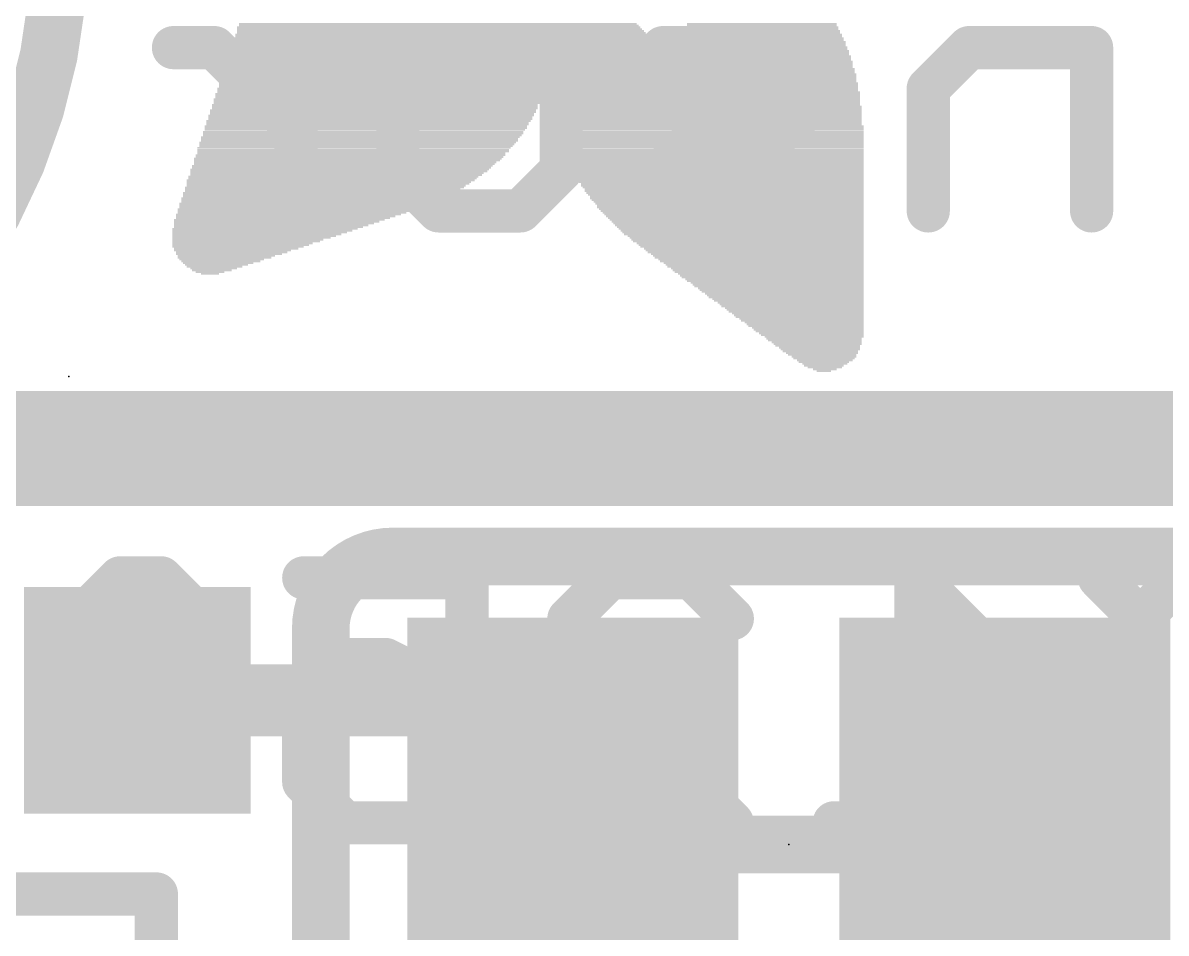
# Model space of a CAD drawing. Extents: x 0 to 25.4, y 0 to 17.8.
# Drawn here: x 4.41 to 8.443, y 11.752 to 14.964 of the extents above; entities that cross this region are included whole.
import ezdxf

# ---------------------------------------------------------------- set-up
doc = ezdxf.new("R2010")
doc.units = 0
for name, color, linetype in [('1', 12, 'CONTINUOUS'), ('21', 40, 'CONTINUOUS'), ('22', 6, 'CONTINUOUS'), ('23', 40, 'CONTINUOUS')]:
    doc.layers.add(name, color=color, linetype=linetype)

# ---------------------------------------------------------------- blocks, each defined once
blk = doc.blocks.new('RECT')
blk.add_solid([(-0.5, -0.5), (0.5, -0.5), (-0.5, 0.5), (0.5, 0.5)])

msp = doc.modelspace()

# ---------------------------------------------------------------- linework, layer by layer
at = {"layer": '1'}
for points, const_width in [([(4.203, 13.462), (10.365, 13.462)], 0.4064), ([(4.814, 12.573), (5.842, 12.573)], 0.254), ([(5.842, 12.573), (6.35, 12.065)], 0.254), ([(7.874, 11.04), (7.874, 12.065)], 0.254)]:
    msp.add_lwpolyline(points, dxfattribs=dict(at, const_width=const_width))
at = {"layer": '1', "const_width": 0.127}
for points in [[(4.814, 12.6365, 1), (4.814, 12.5095)], [(5.8869, 12.6179, 1), (5.7971, 12.5281)], [(5.842, 12.5095, 1), (5.842, 12.6365)], [(7.9375, 12.065, 1), (7.8105, 12.065)], [(6.3051, 12.0201, 1), (6.3949, 12.1099)]]:
    msp.add_lwpolyline(points, format="xyb", dxfattribs=at)
at = {"layer": '21'}
for points, const_width in [([(2.54, 13.24, 1), (2.54, 17.24, 1), (2.54, 13.24)], 0.2032), ([(5.715, 13.081, 0.4142), (5.461, 12.827)], 0.2032), ([(5.715, 13.1318, 1), (5.715, 13.0302)], 0.1016), ([(5.715, 13.0302, 1), (5.715, 13.1318)], 0.1016), ([(8.763, 12.827, 0.4142), (8.509, 13.081)], 0.2032), ([(8.509, 13.1318, 1), (8.509, 13.0302)], 0.1016), ([(5.5118, 12.827, 1), (5.4102, 12.827)], 0.1016), ([(5.4102, 12.827, 1), (5.5118, 12.827)], 0.1016), ([(4.9191, 11.89, 1), (4.8429, 11.89)], 0.0762), ([(4.881, 11.8519, 1), (4.881, 11.9281)], 0.0762)]:
    msp.add_lwpolyline(points, format="xyb", dxfattribs=dict(at, const_width=const_width))
for points, const_width in [([(5.715, 13.081), (8.509, 13.081)], 0.2032), ([(5.461, 11.303), (5.461, 12.827)], 0.2032), ([(2.281, 11.89), (4.881, 11.89)], 0.1524), ([(4.881, 11.89), (4.881, 10.79)], 0.1524)]:
    msp.add_lwpolyline(points, dxfattribs=dict(at, const_width=const_width))
at = {"layer": '22', "const_width": 0.1524}
for points in [[(5.0854, 14.8764), (4.9414, 14.8764)], [(5.3735, 14.5883), (5.0854, 14.8764)], [(5.3735, 14.3002), (5.3735, 14.8764)], [(5.7328, 14.7324), (5.8769, 14.8764)], [(5.8769, 14.8764), (6.165, 14.8764)], [(6.165, 14.8764), (6.3091, 14.7324)], [(7.1005, 14.8764), (6.6684, 14.8764)], [(7.2446, 14.7324), (7.1005, 14.8764)], [(7.7479, 14.8764), (7.6039, 14.7324)], [(8.1801, 14.8764), (7.7479, 14.8764)], [(8.1801, 14.3002), (8.1801, 14.8764)], [(5.7328, 14.4443), (5.7328, 14.7324)], [(6.3091, 14.7324), (6.3091, 14.4443)], [(7.1005, 14.5883), (7.2446, 14.7324)], [(7.6039, 14.7324), (7.6039, 14.3002)], [(6.6684, 14.4443), (6.8124, 14.5883)], [(6.8124, 14.5883), (7.1005, 14.5883)], [(5.8769, 14.3002), (5.7328, 14.4443)], [(6.3091, 14.4443), (6.165, 14.3002)], [(6.8124, 14.3002), (6.6684, 14.4443)], [(6.165, 14.3002), (5.8769, 14.3002)], [(7.2446, 14.3002), (6.8124, 14.3002)], [(8.6396, 13.1496), (8.3515, 12.8615)], [(4.7535, 13.0055), (4.6094, 12.8615)], [(4.8975, 13.0055), (4.7535, 13.0055)], [(5.0416, 12.8615), (4.8975, 13.0055)], [(5.4009, 13.0055), (5.9771, 13.0055)], [(5.9771, 13.0055), (5.9771, 12.5734)], [(6.3364, 12.8615), (6.4804, 13.0055)], [(6.4804, 13.0055), (6.7686, 13.0055)], [(6.7686, 13.0055), (6.9126, 12.8615)], [(7.8481, 12.7174), (7.56, 13.0055)], [(7.56, 13.0055), (7.56, 12.1412)], [(8.3515, 12.8615), (8.2074, 13.0055)], [(4.6094, 12.8615), (4.6094, 12.7174)], [(5.0416, 12.7174), (5.0416, 12.8615)], [(6.3364, 12.7174), (6.3364, 12.8615)], [(4.6094, 12.7174), (4.7535, 12.5734)], [(4.8975, 12.5734), (5.0416, 12.7174)], [(5.5449, 12.7174), (5.4009, 12.5734)], [(5.689, 12.7174), (5.5449, 12.7174)], [(5.9771, 12.5734), (5.689, 12.7174)], [(6.9126, 12.1412), (6.3364, 12.7174)], [(4.7535, 12.5734), (4.8975, 12.5734)], [(5.4009, 12.5734), (5.4009, 12.2853)], [(5.4009, 12.2853), (5.5449, 12.1412)], [(5.833, 12.1412), (5.9771, 12.2853)], [(5.5449, 12.1412), (5.833, 12.1412)], [(6.3364, 12.1412), (6.9126, 12.1412)], [(7.8481, 12.1412), (7.2719, 12.1412)]]:
    msp.add_lwpolyline(points, dxfattribs=at)
at = {"layer": '22', "const_width": 0.0762}
for points in [[(4.9414, 14.9145, 1), (4.9414, 14.8383)], [(5.1124, 14.9034, 1), (5.0585, 14.8495)], [(5.0854, 14.8383, 1), (5.0854, 14.9145)], [(5.4116, 14.8764, 1), (5.3354, 14.8764)], [(5.8769, 14.9145, 1), (5.8769, 14.8383)], [(5.9038, 14.8495, 1), (5.8499, 14.9034)], [(6.1919, 14.9034, 1), (6.1381, 14.8495)], [(6.165, 14.8383, 1), (6.165, 14.9145)], [(6.6684, 14.9145, 1), (6.6684, 14.8383)], [(7.1275, 14.9034, 1), (7.0736, 14.8495)], [(7.1005, 14.8383, 1), (7.1005, 14.9145)], [(7.7479, 14.9145, 1), (7.7479, 14.8383)], [(7.7749, 14.8495, 1), (7.721, 14.9034)], [(8.2182, 14.8764, 1), (8.142, 14.8764)], [(8.1801, 14.8383, 1), (8.1801, 14.9145)], [(5.7709, 14.7324, 1), (5.6947, 14.7324)], [(6.3472, 14.7324, 1), (6.271, 14.7324)], [(7.2715, 14.7054, 1), (7.2176, 14.7593)], [(7.642, 14.7324, 1), (7.5658, 14.7324)], [(5.7059, 14.7593, 1), (5.7598, 14.7054)], [(6.2821, 14.7054, 1), (6.336, 14.7593)], [(7.2176, 14.7054, 1), (7.2715, 14.7593)], [(7.5769, 14.7593, 1), (7.6308, 14.7054)], [(5.3466, 14.5614, 1), (5.4005, 14.6153)], [(6.8124, 14.6264, 1), (6.8124, 14.5502)], [(6.8394, 14.5614, 1), (6.7855, 14.6153)], [(7.0736, 14.6153, 1), (7.1275, 14.5614)], [(7.1005, 14.5502, 1), (7.1005, 14.6264)], [(5.7598, 14.4712, 1), (5.7059, 14.4173)], [(6.336, 14.4173, 1), (6.2821, 14.4712)], [(6.6953, 14.4712, 1), (6.6414, 14.4173)], [(5.6947, 14.4443, 1), (5.7709, 14.4443)], [(6.271, 14.4443, 1), (6.3472, 14.4443)], [(6.6414, 14.4712, 1), (6.6953, 14.4173)], [(5.8769, 14.3383, 1), (5.8769, 14.2621)], [(5.8499, 14.2733, 1), (5.9038, 14.3271)], [(6.1381, 14.3271, 1), (6.1919, 14.2733)], [(6.165, 14.2621, 1), (6.165, 14.3383)], [(6.8124, 14.3383, 1), (6.8124, 14.2621)], [(6.7855, 14.2733, 1), (6.8394, 14.3271)], [(7.2446, 14.2621, 1), (7.2446, 14.3383)], [(5.3354, 14.3002, 1), (5.4116, 14.3002)], [(7.5658, 14.3002, 1), (7.642, 14.3002)], [(8.142, 14.3002, 1), (8.2182, 14.3002)], [(4.7535, 13.0436, 1), (4.7535, 12.9674)], [(4.7804, 12.9786, 1), (4.7265, 13.0325)], [(4.9245, 13.0325, 1), (4.8706, 12.9786)], [(4.8975, 12.9674, 1), (4.8975, 13.0436)], [(5.4009, 13.0436, 1), (5.4009, 12.9674)], [(6.0152, 13.0055, 1), (5.939, 13.0055)], [(5.9771, 12.9674, 1), (5.9771, 13.0436)], [(6.4804, 13.0436, 1), (6.4804, 12.9674)], [(6.5074, 12.9786, 1), (6.4535, 13.0325)], [(6.7955, 13.0325, 1), (6.7416, 12.9786)], [(6.7686, 12.9674, 1), (6.7686, 13.0436)], [(7.587, 13.0325, 1), (7.5331, 12.9786)], [(7.5981, 13.0055, 1), (7.5219, 13.0055)], [(8.2344, 13.0325, 1), (8.1805, 12.9786)], [(4.6475, 12.8615, 1), (4.5713, 12.8615)], [(4.5825, 12.8884, 1), (4.6364, 12.8345)], [(5.0797, 12.8615, 1), (5.0035, 12.8615)], [(5.0146, 12.8345, 1), (5.0685, 12.8884)], [(6.3094, 12.8884, 1), (6.3633, 12.8345)], [(6.3745, 12.8615, 1), (6.2983, 12.8615)], [(6.8857, 12.8345, 1), (6.9396, 12.8884)], [(8.3245, 12.8884, 1), (8.3784, 12.8345)], [(8.3245, 12.8345, 1), (8.3784, 12.8884)], [(4.6364, 12.7444, 1), (4.5825, 12.6905)], [(5.0685, 12.6905, 1), (5.0146, 12.7444)], [(5.5449, 12.7555, 1), (5.5449, 12.6793)], [(5.5719, 12.6905, 1), (5.518, 12.7444)], [(5.706, 12.7515, 1), (5.6719, 12.6833)], [(5.689, 12.6793, 1), (5.689, 12.7555)], [(6.3633, 12.7444, 1), (6.3094, 12.6905)], [(4.5713, 12.7174, 1), (4.6475, 12.7174)], [(5.0035, 12.7174, 1), (5.0797, 12.7174)], [(6.2983, 12.7174, 1), (6.3745, 12.7174)], [(7.8212, 12.6905, 1), (7.8751, 12.7444)], [(4.7535, 12.6115, 1), (4.7535, 12.5353)], [(4.7265, 12.5464, 1), (4.7804, 12.6003)], [(4.8706, 12.6003, 1), (4.9245, 12.5464)], [(4.8975, 12.5353, 1), (4.8975, 12.6115)], [(5.3739, 12.6003, 1), (5.4278, 12.5464)], [(5.439, 12.5734, 1), (5.3628, 12.5734)], [(5.9601, 12.5393, 1), (5.9941, 12.6074)], [(5.939, 12.5734, 1), (6.0152, 12.5734)], [(5.4278, 12.3122, 1), (5.3739, 12.2583)], [(6.004, 12.2583, 1), (5.9502, 12.3122)], [(5.3628, 12.2853, 1), (5.439, 12.2853)], [(5.5449, 12.1793, 1), (5.5449, 12.1031)], [(5.518, 12.1143, 1), (5.5719, 12.1681)], [(5.8061, 12.1681, 1), (5.86, 12.1143)], [(5.833, 12.1031, 1), (5.833, 12.1793)], [(6.3364, 12.1793, 1), (6.3364, 12.1031)], [(6.8857, 12.1143, 1), (6.9396, 12.1681)], [(6.9126, 12.1031, 1), (6.9126, 12.1793)], [(7.2719, 12.1793, 1), (7.2719, 12.1031)], [(7.5219, 12.1412, 1), (7.5981, 12.1412)], [(7.8481, 12.1031, 1), (7.8481, 12.1793)]]:
    msp.add_lwpolyline(points, format="xyb", dxfattribs=at)
at = {"layer": '23'}
for p in [(4.572, 13.716), (7.112, 12.065)]:
    msp.add_point(p, dxfattribs=at)

# ---------------------------------------------------------------- block references
at = {"layer": '1'}
for p, xscale, yscale, rotation in [((4.814, 12.573), 0.8, 0.8, 90), ((7.112, 12.065), 0.635, 0.2032, 180)]:
    msp.add_blockref('RECT', p, dxfattribs=dict(at, xscale=xscale, yscale=yscale, rotation=rotation))
at = {"layer": '1', "xscale": 1.1684, "yscale": 1.6002}
for p in [(6.35, 12.065), (7.874, 12.065)]:
    msp.add_blockref('RECT', p, dxfattribs=at)
at = {"layer": '21'}
for p, xscale, yscale in [((5.8738, 14.9606), 1.4033, 0.0064), ((7.0168, 14.9606), 0.5271, 0.0064), ((5.8864, 14.9225), 1.4541, 0.0064), ((5.8769, 14.9479), 1.4224, 0.0064), ((5.8801, 14.9416), 1.4288, 0.0063), ((5.8864, 14.9289), 1.4415, 0.0063), ((5.8833, 14.9352), 1.4351, 0.0064), ((5.8769, 14.9543), 1.4097, 0.0063), ((7.0231, 14.9225), 0.5524, 0.0064), ((7.02, 14.9289), 0.5461, 0.0063), ((7.0168, 14.9543), 0.5271, 0.0063), ((7.0199, 14.9479), 0.5334, 0.0064), ((7.0199, 14.9416), 0.5334, 0.0063), ((7.0231, 14.9352), 0.5398, 0.0064), ((5.9119, 14.8844), 1.5303, 0.0064), ((5.8896, 14.9098), 1.4732, 0.0064), ((5.9055, 14.8908), 1.505, 0.0063), ((5.896, 14.9035), 1.4859, 0.0063), ((5.8992, 14.8971), 1.4923, 0.0064), ((5.8897, 14.9162), 1.4605, 0.0063), ((7.0136, 14.8844), 0.5969, 0.0064), ((7.0199, 14.8908), 0.5842, 0.0063), ((7.0231, 14.8971), 0.5778, 0.0064), ((7.0231, 14.9098), 0.5652, 0.0064), ((7.0231, 14.9035), 0.5652, 0.0063), ((7.0231, 14.9162), 0.5524, 0.0063), ((6.2326, 14.8463), 2.1971, 0.0064), ((6.2326, 14.8399), 2.1971, 0.0063), ((6.2325, 14.8654), 2.1844, 0.0063), ((6.2325, 14.859), 2.1844, 0.0064), ((6.2325, 14.8527), 2.1844, 0.0063), ((6.2326, 14.878), 2.1717, 0.0063), ((6.2326, 14.8717), 2.1717, 0.0064), ((5.6959, 14.8082), 1.1493, 0.0064), ((5.6959, 14.8018), 1.1493, 0.0063), ((5.7023, 14.8273), 1.1494, 0.0063), ((5.7023, 14.8209), 1.1494, 0.0064), ((5.6991, 14.8146), 1.143, 0.0063), ((6.2326, 14.8336), 2.1971, 0.0064), ((6.8104, 14.8273), 1.0541, 0.0063), ((6.8104, 14.8209), 1.0541, 0.0064), ((6.8104, 14.8146), 1.0541, 0.0063), ((6.8104, 14.8082), 1.0541, 0.0064), ((6.8136, 14.8018), 1.0605, 0.0063), ((5.6833, 14.7701), 1.1493, 0.0064), ((5.6833, 14.7637), 1.1493, 0.0063), ((5.6833, 14.7574), 1.1493, 0.0064), ((5.6896, 14.7892), 1.1494, 0.0063), ((5.6896, 14.7828), 1.1494, 0.0064), ((5.6896, 14.7765), 1.1494, 0.0063), ((5.6928, 14.7955), 1.143, 0.0064), ((6.8136, 14.7637), 1.0731, 0.0063), ((6.8136, 14.7574), 1.0731, 0.0064), ((6.8167, 14.7828), 1.0668, 0.0064), ((6.8167, 14.7765), 1.0668, 0.0063), ((6.8167, 14.7701), 1.0668, 0.0064), ((6.8136, 14.7955), 1.0605, 0.0064), ((6.8136, 14.7892), 1.0605, 0.0063), ((5.6738, 14.732), 1.1557, 0.0064), ((5.6706, 14.7256), 1.1493, 0.0063), ((5.6706, 14.7193), 1.1493, 0.0064), ((5.6769, 14.7511), 1.1494, 0.0063), ((5.6769, 14.7447), 1.1494, 0.0064), ((5.6769, 14.7384), 1.1494, 0.0063), ((6.8199, 14.7193), 1.0858, 0.0064), ((6.8168, 14.7511), 1.0795, 0.0063), ((6.8168, 14.7447), 1.0795, 0.0064), ((6.8168, 14.7384), 1.0795, 0.0063), ((6.8168, 14.732), 1.0795, 0.0064), ((6.8168, 14.7256), 1.0795, 0.0063), ((5.6579, 14.6875), 1.1493, 0.0063), ((5.6579, 14.6812), 1.1493, 0.0064), ((5.6611, 14.6939), 1.1557, 0.0064), ((5.6673, 14.713), 1.1557, 0.0063), ((5.6642, 14.7066), 1.1494, 0.0064), ((5.6642, 14.7003), 1.1494, 0.0063), ((6.8199, 14.713), 1.0858, 0.0063), ((6.8199, 14.7066), 1.0858, 0.0064), ((6.8199, 14.7003), 1.0858, 0.0063), ((6.8199, 14.6939), 1.0858, 0.0064), ((6.8199, 14.6875), 1.0858, 0.0063), ((6.8199, 14.6812), 1.0858, 0.0064), ((5.6388, 14.6368), 1.1494, 0.0063), ((5.6452, 14.6558), 1.1493, 0.0064), ((5.6452, 14.6494), 1.1493, 0.0063), ((5.642, 14.6431), 1.143, 0.0064), ((5.6515, 14.6749), 1.1494, 0.0063), ((5.6515, 14.6685), 1.1494, 0.0064), ((5.6515, 14.6622), 1.1494, 0.0063), ((6.8199, 14.6749), 1.0858, 0.0063), ((6.8262, 14.6685), 1.0859, 0.0064), ((6.8262, 14.6622), 1.0859, 0.0063), ((6.8262, 14.6558), 1.0859, 0.0064), ((6.8262, 14.6494), 1.0859, 0.0063), ((6.8262, 14.6431), 1.0859, 0.0064), ((6.8262, 14.6368), 1.0859, 0.0063), ((5.6198, 14.5987), 1.1367, 0.0063), ((5.6293, 14.6177), 1.143, 0.0064), ((5.6261, 14.6113), 1.1366, 0.0063), ((5.6261, 14.605), 1.1366, 0.0064), ((5.6356, 14.6304), 1.143, 0.0064), ((5.6356, 14.6241), 1.143, 0.0063), ((6.8262, 14.6304), 1.0859, 0.0064), ((6.8262, 14.6241), 1.0859, 0.0063), ((6.8262, 14.6177), 1.0859, 0.0064), ((6.8326, 14.5987), 1.0858, 0.0063), ((6.8295, 14.6113), 1.0795, 0.0063), ((6.8295, 14.605), 1.0795, 0.0064), ((5.6007, 14.5606), 1.124, 0.0063), ((5.6103, 14.5796), 1.1303, 0.0064), ((5.6103, 14.5732), 1.1303, 0.0063), ((5.6071, 14.5669), 1.1239, 0.0064), ((5.6198, 14.5923), 1.1367, 0.0064), ((5.6166, 14.586), 1.1303, 0.0063), ((6.8326, 14.5923), 1.0858, 0.0064), ((6.8357, 14.586), 1.0795, 0.0063), ((6.8357, 14.5796), 1.0795, 0.0064), ((6.8357, 14.5732), 1.0795, 0.0063), ((6.8357, 14.5669), 1.0795, 0.0064), ((6.8357, 14.5606), 1.0795, 0.0063), ((5.5785, 14.5225), 1.1049, 0.0063), ((5.5753, 14.5161), 1.0986, 0.0064), ((5.5912, 14.5415), 1.1176, 0.0064), ((5.588, 14.5352), 1.1112, 0.0063), ((5.5849, 14.5288), 1.1049, 0.0064), ((5.5975, 14.5542), 1.1176, 0.0064), ((5.5975, 14.5479), 1.1176, 0.0063), ((6.839, 14.5542), 1.0731, 0.0064), ((6.839, 14.5479), 1.0731, 0.0063), ((6.8421, 14.5415), 1.0668, 0.0064), ((6.8421, 14.5352), 1.0668, 0.0063), ((6.8421, 14.5288), 1.0668, 0.0064), ((6.8421, 14.5225), 1.0668, 0.0063), ((6.8453, 14.5161), 1.0604, 0.0064), ((5.5563, 14.4844), 1.0859, 0.0063), ((5.5531, 14.478), 1.0795, 0.0064), ((5.5658, 14.4971), 1.0922, 0.0063), ((5.5626, 14.4907), 1.0858, 0.0064), ((5.5753, 14.5098), 1.0986, 0.0063), ((5.569, 14.5034), 1.0859, 0.0064), ((6.8453, 14.5098), 1.0604, 0.0063), ((6.8485, 14.5034), 1.0541, 0.0064), ((6.8485, 14.4971), 1.0541, 0.0063), ((6.8485, 14.4907), 1.0541, 0.0064), ((6.8517, 14.4844), 1.0477, 0.0063), ((6.8517, 14.478), 1.0477, 0.0064), ((5.5245, 14.4399), 1.0478, 0.0064), ((5.5277, 14.4463), 1.0541, 0.0063), ((5.5372, 14.459), 1.0604, 0.0063), ((5.5341, 14.4526), 1.0541, 0.0064), ((5.5467, 14.4717), 1.0668, 0.0063), ((5.5436, 14.4653), 1.0605, 0.0064), ((6.8548, 14.4717), 1.0414, 0.0063), ((6.8548, 14.4653), 1.0414, 0.0064), ((6.858, 14.459), 1.035, 0.0063), ((6.858, 14.4526), 1.035, 0.0064), ((6.8612, 14.4463), 1.0287, 0.0063), ((6.8612, 14.4399), 1.0287, 0.0064), ((5.4959, 14.4082), 1.016, 0.0063), ((5.4864, 14.3955), 0.997, 0.0063), ((5.4896, 14.4018), 1.0033, 0.0064), ((5.5055, 14.4209), 1.0223, 0.0063), ((5.5023, 14.4145), 1.016, 0.0064), ((5.515, 14.4272), 1.0287, 0.0064), ((5.5182, 14.4336), 1.0351, 0.0063), ((6.8643, 14.4336), 1.0223, 0.0063), ((6.8675, 14.4272), 1.016, 0.0064), ((6.8675, 14.4209), 1.016, 0.0063), ((6.8707, 14.4145), 1.0096, 0.0064), ((6.8707, 14.4082), 1.0096, 0.0063), ((6.8739, 14.4018), 1.0033, 0.0064), ((6.8771, 14.3955), 0.9969, 0.0063), ((5.4515, 14.3637), 0.9525, 0.0064), ((5.4451, 14.3574), 0.9398, 0.0063), ((5.4737, 14.3828), 0.9842, 0.0063), ((5.4674, 14.3764), 0.9715, 0.0064), ((5.461, 14.3701), 0.9588, 0.0063), ((5.4801, 14.3891), 0.9843, 0.0064), ((6.8771, 14.3891), 0.9969, 0.0064), ((6.8802, 14.3828), 0.9906, 0.0063), ((6.8834, 14.3764), 0.9842, 0.0064), ((6.8834, 14.3701), 0.9842, 0.0063), ((6.8866, 14.3637), 0.9779, 0.0064), ((6.8898, 14.3574), 0.9715, 0.0063), ((5.407, 14.3256), 0.889, 0.0064), ((5.3975, 14.3193), 0.87, 0.0063), ((5.4165, 14.332), 0.8953, 0.0063), ((5.4293, 14.3447), 0.9207, 0.0063), ((5.4229, 14.3383), 0.908, 0.0064), ((5.4388, 14.351), 0.9271, 0.0064), ((6.8929, 14.351), 0.9652, 0.0064), ((6.8929, 14.3447), 0.9652, 0.0063), ((6.8961, 14.3383), 0.9588, 0.0064), ((6.8993, 14.332), 0.9525, 0.0063), ((6.9024, 14.3256), 0.9461, 0.0064), ((6.9056, 14.3193), 0.9398, 0.0063), ((5.3467, 14.2875), 0.7938, 0.0064), ((5.3277, 14.2748), 0.7557, 0.0064), ((5.3372, 14.2812), 0.7747, 0.0063), ((5.3784, 14.3066), 0.8445, 0.0063), ((5.3689, 14.3002), 0.8255, 0.0064), ((5.3594, 14.2939), 0.8064, 0.0063), ((5.3912, 14.3129), 0.8573, 0.0064), ((6.9056, 14.3129), 0.9398, 0.0064), ((6.9088, 14.3066), 0.9334, 0.0063), ((6.912, 14.3002), 0.9271, 0.0064), ((6.9152, 14.2939), 0.9207, 0.0063), ((6.9183, 14.2875), 0.9144, 0.0064), ((6.9215, 14.2812), 0.908, 0.0063), ((6.9247, 14.2748), 0.9017, 0.0064), ((5.2641, 14.2367), 0.6541, 0.0064), ((5.2959, 14.2558), 0.7048, 0.0063), ((5.2864, 14.2494), 0.6858, 0.0064), ((5.315, 14.2685), 0.7429, 0.0063), ((5.3055, 14.2621), 0.7239, 0.0064), ((5.2769, 14.2431), 0.6667, 0.0063), ((6.9279, 14.2685), 0.8953, 0.0063), ((6.931, 14.2621), 0.889, 0.0064), ((6.9342, 14.2558), 0.8826, 0.0063), ((6.9374, 14.2494), 0.8763, 0.0064), ((6.9405, 14.2431), 0.8699, 0.0063), ((6.9437, 14.2367), 0.8636, 0.0064), ((5.2546, 14.2304), 0.635, 0.0063), ((5.2451, 14.224), 0.616, 0.0064), ((5.2355, 14.2177), 0.5969, 0.0063), ((5.226, 14.2113), 0.5779, 0.0064), ((5.2165, 14.205), 0.5588, 0.0063), ((5.2038, 14.1986), 0.5334, 0.0064), ((6.9469, 14.2304), 0.8572, 0.0063), ((6.9501, 14.224), 0.8509, 0.0064), ((6.9533, 14.2177), 0.8445, 0.0063), ((6.9596, 14.2113), 0.8318, 0.0064), ((6.9628, 14.205), 0.8255, 0.0063), ((6.966, 14.1986), 0.8191, 0.0064), ((5.1974, 14.1923), 0.5207, 0.0063), ((5.1848, 14.1859), 0.4953, 0.0064), ((5.1784, 14.1796), 0.4826, 0.0063), ((5.1689, 14.1732), 0.4636, 0.0064), ((5.1498, 14.1605), 0.4127, 0.0064), ((5.1626, 14.1669), 0.4381, 0.0063), ((5.1467, 14.1542), 0.3937, 0.0063), ((6.9691, 14.1923), 0.8128, 0.0063), ((6.9755, 14.1859), 0.8001, 0.0064), ((6.9787, 14.1796), 0.7937, 0.0063), ((6.9818, 14.1732), 0.7874, 0.0064), ((6.9882, 14.1669), 0.7747, 0.0063), ((6.9914, 14.1605), 0.7683, 0.0064), ((6.9945, 14.1542), 0.762, 0.0063), ((5.1372, 14.1478), 0.3747, 0.0064), ((5.1277, 14.1415), 0.3429, 0.0063), ((5.1213, 14.1351), 0.3302, 0.0064), ((5.1118, 14.1288), 0.2985, 0.0063), ((5.1086, 14.1224), 0.2794, 0.0064), ((5.0991, 14.1161), 0.2477, 0.0063), ((7.0009, 14.1478), 0.7493, 0.0064), ((7.0041, 14.1415), 0.7429, 0.0063), ((7.0072, 14.1351), 0.7366, 0.0064), ((7.0136, 14.1288), 0.7239, 0.0063), ((7.0168, 14.1224), 0.7175, 0.0064), ((7.0231, 14.1161), 0.7048, 0.0063), ((5.0927, 14.1097), 0.2222, 0.0064), ((5.0864, 14.1034), 0.1969, 0.0063), ((5.0831, 14.097), 0.1651, 0.0064), ((5.0769, 14.0907), 0.1397, 0.0063), ((5.0705, 14.0843), 0.1016, 0.0064), ((5.0705, 14.078), 0.0635, 0.0063), ((7.0263, 14.1097), 0.6985, 0.0064), ((7.0295, 14.1034), 0.6921, 0.0063), ((7.0358, 14.097), 0.6794, 0.0064), ((7.039, 14.0907), 0.6731, 0.0063), ((7.0422, 14.0843), 0.6667, 0.0064), ((7.0485, 14.078), 0.654, 0.0063), ((7.0517, 14.0716), 0.6477, 0.0064), ((7.0549, 14.0653), 0.6413, 0.0063), ((7.0612, 14.0589), 0.6286, 0.0064), ((7.0644, 14.0526), 0.6223, 0.0063), ((7.0707, 14.0462), 0.6096, 0.0064), ((7.0739, 14.0399), 0.6032, 0.0063), ((7.0771, 14.0335), 0.5969, 0.0064), ((7.0834, 14.0272), 0.5842, 0.0063), ((7.0866, 14.0208), 0.5778, 0.0064), ((7.0898, 14.0145), 0.5715, 0.0063), ((7.0961, 14.0081), 0.5588, 0.0064), ((7.0993, 14.0018), 0.5524, 0.0063), ((7.1025, 13.9954), 0.5461, 0.0064), ((7.1088, 13.9891), 0.5334, 0.0063), ((7.112, 13.9827), 0.527, 0.0064), ((7.1184, 13.9764), 0.5143, 0.0063), ((7.1215, 13.97), 0.508, 0.0064), ((7.1247, 13.9637), 0.5016, 0.0063), ((7.1311, 13.9573), 0.4889, 0.0064), ((7.1342, 13.951), 0.4826, 0.0063), ((7.1374, 13.9446), 0.4762, 0.0064), ((7.1438, 13.9383), 0.4635, 0.0063), ((7.1469, 13.9319), 0.4572, 0.0064), ((7.1501, 13.9256), 0.4508, 0.0063), ((7.1565, 13.9192), 0.4381, 0.0064), ((7.1596, 13.9129), 0.4318, 0.0063), ((7.166, 13.9065), 0.4191, 0.0064), ((7.1692, 13.9002), 0.4127, 0.0063), ((7.1723, 13.8938), 0.4064, 0.0064), ((7.1787, 13.8875), 0.3937, 0.0063), ((7.1819, 13.8811), 0.3873, 0.0064), ((7.185, 13.8748), 0.381, 0.0063), ((7.1913, 13.8684), 0.3683, 0.0064), ((7.1946, 13.862), 0.3619, 0.0063), ((7.2009, 13.8557), 0.3492, 0.0064), ((7.2009, 13.8494), 0.3366, 0.0063), ((7.2041, 13.843), 0.3302, 0.0064), ((7.2105, 13.8367), 0.3175, 0.0063), ((7.2136, 13.8303), 0.3112, 0.0064), ((7.2136, 13.8239), 0.2984, 0.0063), ((7.22, 13.8176), 0.2857, 0.0064), ((7.2231, 13.8113), 0.2794, 0.0063), ((7.2232, 13.8049), 0.2667, 0.0064), ((7.2295, 13.7986), 0.254, 0.0063), ((7.2294, 13.7922), 0.2413, 0.0064), ((7.2358, 13.7858), 0.2286, 0.0063), ((7.2359, 13.7795), 0.2159, 0.0064), ((7.239, 13.7732), 0.1968, 0.0063), ((7.2358, 13.7668), 0.1778, 0.0064), ((7.239, 13.7605), 0.1588, 0.0063), ((7.2359, 13.7541), 0.1397, 0.0064), ((7.239, 13.7477), 0.1206, 0.0063), ((7.239, 13.7414), 0.0826, 0.0064), ((7.2358, 13.7351), 0.0508, 0.0063)]:
    msp.add_blockref('RECT', p, dxfattribs=dict(at, xscale=xscale, yscale=yscale))

doc.saveas('drawing.dxf')
